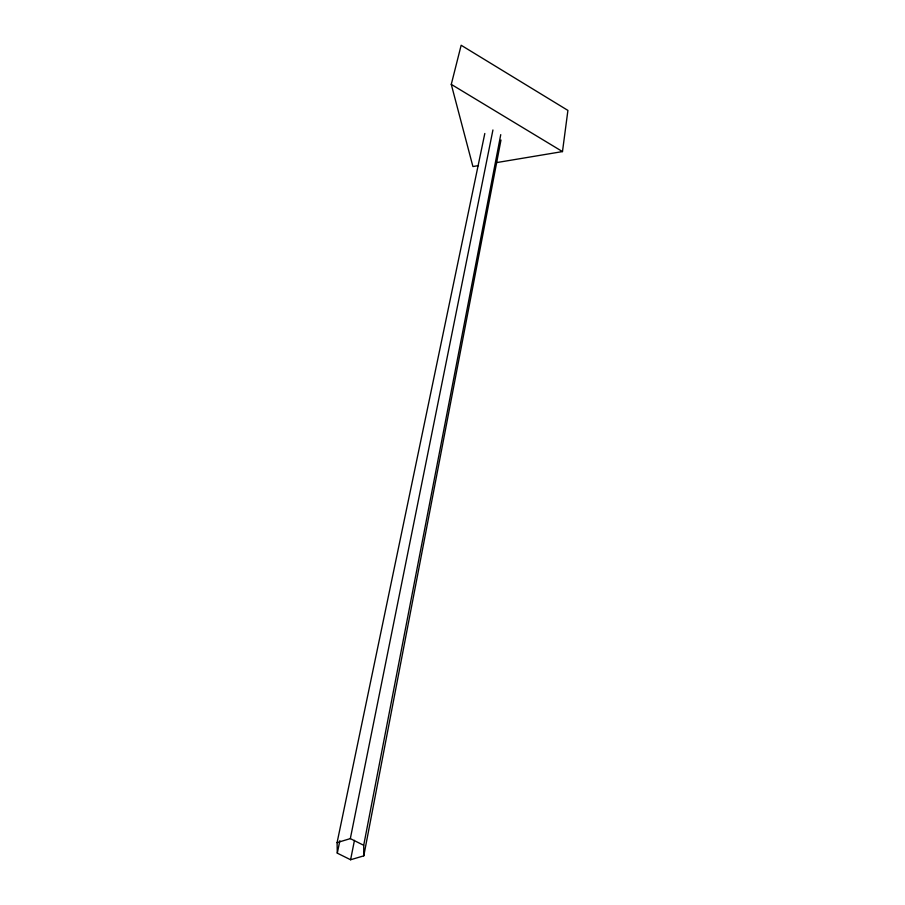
<?xml version="1.0" encoding="UTF-8"?>
<svg xmlns="http://www.w3.org/2000/svg" width="905" height="905" viewBox="0 0 905 905"><rect width="100%" height="100%" fill="white"/><g stroke="black" fill="none" stroke-linecap="round" stroke-linejoin="round"><path stroke-width="1.36" d="M496.585 162.595L562.48 151.588L567.91 110.41L461.154 45.25L451.278 84.38L472.919 166.543L478.485 165.615M484.809 133.488L337.09 842.6L337.294 853.155L350.597 859.75L363.787 855.847L500.974 140.015M363.787 855.847L363.708 845.293L500.748 134.653M350.597 859.75L354.455 840.349M337.09 842.6L350.326 838.618L492.931 129.969M337.294 853.155L339.873 840.7M350.326 838.618L363.708 845.293M451.278 84.38L562.48 151.588"/></g></svg>
